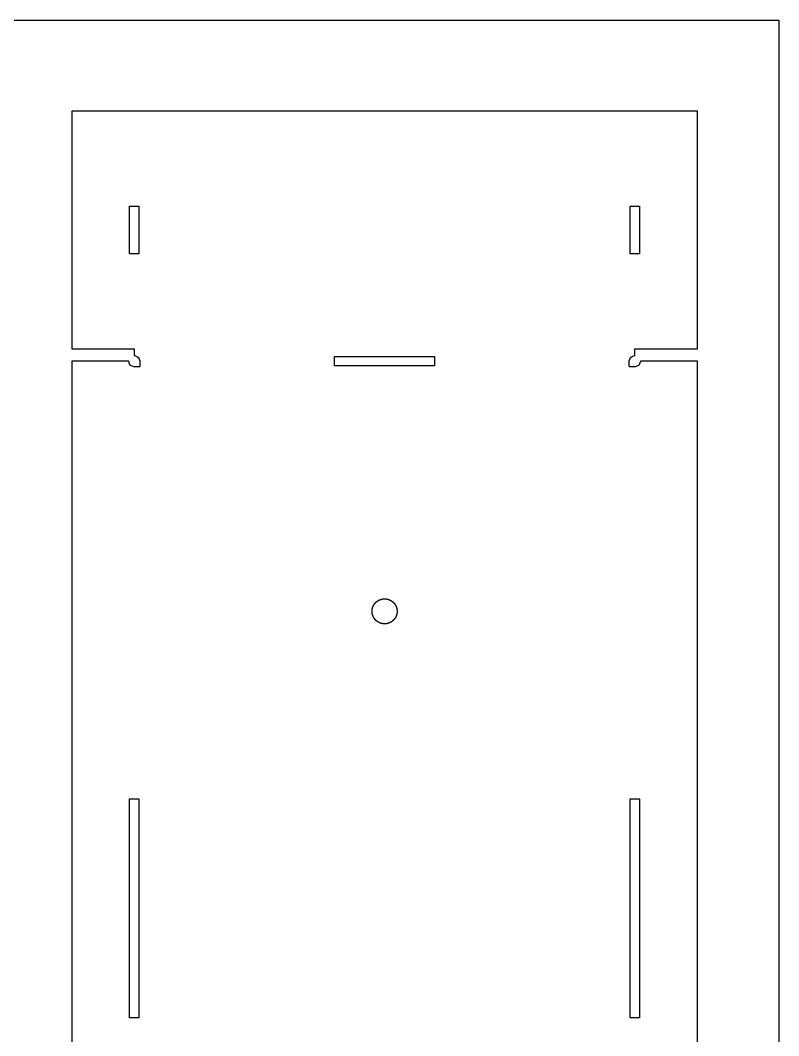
# Model space of a CAD drawing. Header units: metres. Extents: x -73 to 372, y -34 to 331.
# Drawn here: x 217.6 to 371.5, y 124.7 to 331 of the extents above; entities that cross this region are included whole.
import ezdxf

# ---------------------------------------------------------------- set-up
doc = ezdxf.new("R2010")
doc.units = ezdxf.units.M

msp = doc.modelspace()

# ---------------------------------------------------------------- linework, layer by layer
for points in [[(371.51, -33.64), (-73.11, -33.64), (-73.11, 330.98), (371.51, 330.98), (371.51, -33.64)], [(355.02, 39.48), (355.02, 261.71), (355.02, 261.71), (355.02, 261.72), (355.02, 261.72), (355.01, 261.72), (343.47, 261.72), (343.46, 261.64), (343.27, 261.2), (343.18, 260.97), (343.14, 260.91), (343.07, 260.86), (342.4, 260.58), (342.32, 260.57), (342.32, 260.57), (342.32, 260.57), (341.37, 260.57), (341.37, 260.57), (341.29, 260.58), (341.23, 260.63), (341.18, 260.69), (341.17, 260.77), (341.17, 260.77), (341.17, 261.72), (341.17, 261.72), (341.17, 261.72), (341.18, 261.8), (341.46, 262.47), (341.51, 262.54), (341.57, 262.58), (341.8, 262.67), (342.25, 262.86), (342.32, 262.87), (342.32, 264.25), (342.32, 264.25), (342.33, 264.26), (342.33, 264.26), (342.33, 264.26), (355.01, 264.26), (355.02, 264.26), (355.02, 264.26), (355.02, 264.27), (355.02, 264.27), (355.02, 312.51), (355.02, 312.51), (355.02, 312.52), (355.02, 312.52), (355.01, 312.52), (342.32, 312.52), (342.3, 312.52), (341.39, 312.52), (240.72, 312.52), (240.7, 312.52), (239.79, 312.52), (228.03, 312.52), (228.03, 312.52), (228.03, 312.52), (228.02, 312.51), (228.02, 312.51), (228.02, 264.27), (228.02, 264.27), (228.03, 264.26), (228.03, 264.26), (228.03, 264.26)], [(240.74, 283.56), (240.7, 283.56), (239.79, 283.56), (239.78, 283.57), (239.78, 283.57), (239.77, 283.58), (239.77, 283.58), (239.77, 293.2), (239.77, 293.2), (239.78, 293.21), (239.78, 293.21), (239.79, 293.22), (240.7, 293.22), (240.74, 293.22), (241.65, 293.22), (241.66, 293.21), (241.67, 293.21), (241.67, 293.2), (241.67, 293.2), (241.67, 283.58), (241.67, 283.58), (241.67, 283.57), (241.66, 283.57), (241.65, 283.56), (240.74, 283.56)], [(342.34, 283.56), (342.3, 283.56), (341.39, 283.56), (341.38, 283.57), (341.38, 283.57), (341.37, 283.58), (341.37, 283.58), (341.37, 293.2), (341.37, 293.2), (341.38, 293.21), (341.38, 293.21), (341.39, 293.22), (342.3, 293.22), (342.34, 293.22), (343.25, 293.22), (343.26, 293.21), (343.27, 293.21), (343.27, 293.2), (343.27, 293.2), (343.27, 283.58), (343.27, 283.58), (343.27, 283.57), (343.26, 283.57), (343.25, 283.56), (342.34, 283.56)], [(228.03, 264.26), (239.79, 264.26), (240.7, 264.26), (240.71, 264.26), (240.72, 264.26), (240.72, 264.26), (240.72, 264.25), (240.72, 264.25), (240.72, 262.87), (240.8, 262.86), (241.24, 262.67), (241.47, 262.58), (241.54, 262.54), (241.58, 262.47), (241.86, 261.8), (241.87, 261.72), (241.87, 261.72), (241.87, 261.72), (241.87, 260.77), (241.87, 260.77), (241.86, 260.69), (241.82, 260.63), (241.75, 260.58), (241.67, 260.57), (240.72, 260.57), (240.65, 260.58), (239.97, 260.86), (239.91, 260.91), (239.86, 260.97), (239.77, 261.2), (239.58, 261.64), (239.57, 261.72), (228.03, 261.72), (228.03, 261.72), (228.03, 261.72), (228.02, 261.71), (228.02, 261.71), (228.02, 39.48)], [(301.68, 261.74), (301.68, 261.7), (301.68, 260.79), (301.68, 260.78), (301.68, 260.77), (301.67, 260.77), (301.66, 260.77), (281.38, 260.77), (281.37, 260.77), (281.37, 260.77), (281.36, 260.78), (281.36, 260.79), (281.36, 261.7), (281.36, 261.74), (281.36, 262.65), (281.36, 262.66), (281.37, 262.67), (281.37, 262.67), (281.38, 262.67), (301.66, 262.67), (301.67, 262.67), (301.68, 262.67), (301.68, 262.66), (301.68, 262.65), (301.68, 261.74)], [(291.52, 213.46), (291.53, 213.46), (291.54, 213.46), (291.54, 213.46), (291.56, 213.46), (291.56, 213.46), (291.57, 213.46), (291.57, 213.46), (291.59, 213.46), (291.59, 213.46), (291.6, 213.46), (291.6, 213.46), (291.62, 213.46), (291.62, 213.46), (291.63, 213.46), (291.63, 213.46), (291.64, 213.46), (291.64, 213.46), (291.66, 213.46), (291.66, 213.46), (291.67, 213.46), (291.67, 213.46), (291.69, 213.45), (291.69, 213.45), (291.7, 213.45), (291.7, 213.45), (291.72, 213.45), (291.72, 213.45), (291.73, 213.45), (291.73, 213.45), (291.74, 213.45), (291.74, 213.45), (291.76, 213.45), (291.76, 213.45), (291.77, 213.45), (291.77, 213.45), (291.79, 213.45), (291.79, 213.45), (291.8, 213.44), (291.8, 213.44), (291.81, 213.44), (291.81, 213.44), (291.83, 213.44), (291.83, 213.44), (291.84, 213.44), (291.84, 213.44), (291.86, 213.44), (291.86, 213.44), (291.87, 213.44), (291.87, 213.44), (291.89, 213.43), (291.89, 213.43), (291.9, 213.43), (291.9, 213.43), (291.91, 213.43), (291.91, 213.43), (291.93, 213.43), (291.93, 213.43), (291.94, 213.43), (291.94, 213.43), (291.96, 213.42), (291.96, 213.42), (291.97, 213.42), (291.97, 213.42), (291.98, 213.42), (291.98, 213.42), (292, 213.42), (292, 213.42), (292.01, 213.41), (292.01, 213.41), (292.03, 213.41), (292.03, 213.41), (292.04, 213.41), (292.04, 213.41), (292.05, 213.4), (292.05, 213.4), (292.07, 213.4), (292.07, 213.4), (292.08, 213.4), (292.08, 213.4), (292.1, 213.39), (292.1, 213.39), (292.11, 213.39), (292.11, 213.39), (292.12, 213.39), (292.12, 213.39), (292.14, 213.38), (292.14, 213.38), (292.15, 213.38), (292.15, 213.38), (292.16, 213.38), (292.16, 213.38), (292.18, 213.37), (292.18, 213.37), (292.19, 213.37), (292.19, 213.37), (292.21, 213.37), (292.21, 213.37), (292.22, 213.36), (292.22, 213.36), (292.23, 213.36), (292.23, 213.36), (292.25, 213.35), (292.25, 213.35), (292.26, 213.35), (292.26, 213.35), (292.27, 213.35), (292.27, 213.35), (292.29, 213.34), (292.29, 213.34), (292.3, 213.34), (292.3, 213.34), (292.32, 213.33), (292.32, 213.33), (292.33, 213.33), (292.33, 213.33), (292.34, 213.32), (292.34, 213.32), (292.36, 213.32), (292.36, 213.32), (292.37, 213.31), (292.37, 213.31), (292.38, 213.31), (292.38, 213.31), (292.4, 213.31), (292.4, 213.31), (292.41, 213.3), (292.41, 213.3), (292.42, 213.3), (292.42, 213.3), (292.44, 213.29), (292.44, 213.29), (292.45, 213.29), (292.45, 213.29), (292.46, 213.28), (292.46, 213.28), (292.48, 213.27), (292.48, 213.27), (292.49, 213.27), (292.49, 213.27), (292.5, 213.26), (292.5, 213.26), (292.52, 213.26), (292.52, 213.26), (292.53, 213.25), (292.53, 213.25), (292.54, 213.25), (292.54, 213.25), (292.55, 213.24), (292.55, 213.24), (292.57, 213.24), (292.57, 213.24), (292.58, 213.23), (292.58, 213.23), (292.59, 213.22), (292.59, 213.22), (292.61, 213.22), (292.61, 213.22), (292.62, 213.21), (292.62, 213.21), (292.63, 213.2), (292.63, 213.2), (292.64, 213.2), (292.64, 213.2), (292.66, 213.19), (292.66, 213.19), (292.67, 213.19), (292.67, 213.19), (292.68, 213.18), (292.68, 213.18), (292.7, 213.17), (292.7, 213.17), (292.71, 213.17), (292.71, 213.17), (292.72, 213.16), (292.72, 213.16), (292.73, 213.15), (292.73, 213.15), (292.75, 213.15), (292.75, 213.15), (292.76, 213.14), (292.76, 213.14), (292.77, 213.13), (292.77, 213.13), (292.78, 213.13), (292.78, 213.13), (292.8, 213.12), (292.8, 213.12), (292.81, 213.11), (292.81, 213.11), (292.82, 213.1), (292.82, 213.1), (292.83, 213.1), (292.83, 213.1), (292.84, 213.09), (292.84, 213.09), (292.86, 213.08), (292.86, 213.08), (292.87, 213.07), (292.87, 213.07), (292.88, 213.07), (292.88, 213.07), (292.89, 213.06), (292.89, 213.06), (292.9, 213.05), (292.9, 213.05), (292.92, 213.04), (292.92, 213.04), (292.93, 213.04), (292.93, 213.04), (292.94, 213.03), (292.94, 213.03), (292.95, 213.02), (292.95, 213.02), (292.96, 213.01), (292.96, 213.01), (292.98, 213), (292.98, 213), (292.99, 212.99), (292.99, 212.99), (293, 212.99), (293, 212.99), (293.01, 212.98), (293.01, 212.98), (293.02, 212.97), (293.02, 212.97), (293.03, 212.96), (293.03, 212.96), (293.05, 212.95), (293.05, 212.95), (293.06, 212.94), (293.06, 212.94), (293.07, 212.94), (293.07, 212.94), (293.08, 212.93), (293.08, 212.93), (293.09, 212.92), (293.09, 212.92), (293.1, 212.91), (293.1, 212.91), (293.11, 212.9), (293.11, 212.9), (293.12, 212.89), (293.12, 212.89), (293.13, 212.88), (293.13, 212.88), (293.15, 212.87), (293.15, 212.87), (293.16, 212.86), (293.16, 212.86), (293.17, 212.86), (293.17, 212.86), (293.18, 212.85), (293.18, 212.85), (293.19, 212.84), (293.19, 212.84), (293.2, 212.83), (293.2, 212.83), (293.21, 212.82), (293.21, 212.82), (293.22, 212.81), (293.22, 212.81), (293.23, 212.8), (293.23, 212.8), (293.24, 212.79), (293.24, 212.79), (293.25, 212.78), (293.25, 212.78), (293.26, 212.77), (293.26, 212.77), (293.27, 212.76), (293.27, 212.76), (293.28, 212.75), (293.28, 212.75), (293.29, 212.74), (293.29, 212.74), (293.3, 212.73), (293.3, 212.73), (293.31, 212.72), (293.31, 212.72), (293.32, 212.71), (293.32, 212.71), (293.33, 212.7), (293.33, 212.7), (293.34, 212.69), (293.34, 212.69), (293.35, 212.68), (293.35, 212.68), (293.36, 212.67), (293.36, 212.67), (293.37, 212.66), (293.37, 212.66), (293.38, 212.65), (293.38, 212.65), (293.39, 212.64), (293.39, 212.64), (293.4, 212.63), (293.4, 212.63), (293.41, 212.62), (293.41, 212.62), (293.42, 212.61), (293.42, 212.61), (293.43, 212.6), (293.43, 212.6), (293.44, 212.58), (293.44, 212.58), (293.45, 212.57), (293.45, 212.57), (293.46, 212.56), (293.46, 212.56), (293.47, 212.55), (293.47, 212.55), (293.48, 212.54), (293.48, 212.54), (293.49, 212.53), (293.49, 212.53), (293.5, 212.52), (293.5, 212.52), (293.5, 212.51), (293.5, 212.51), (293.51, 212.5), (293.51, 212.5), (293.52, 212.49), (293.52, 212.49), (293.53, 212.47), (293.53, 212.47), (293.54, 212.46), (293.54, 212.46), (293.55, 212.45), (293.55, 212.45), (293.56, 212.44), (293.56, 212.44), (293.57, 212.43), (293.57, 212.43), (293.57, 212.42), (293.57, 212.42), (293.58, 212.41), (293.58, 212.41), (293.59, 212.39), (293.59, 212.39), (293.6, 212.38), (293.6, 212.38), (293.61, 212.37), (293.61, 212.37), (293.62, 212.36), (293.62, 212.36), (293.62, 212.35), (293.62, 212.35), (293.63, 212.34), (293.63, 212.34), (293.64, 212.32), (293.64, 212.32), (293.65, 212.31), (293.65, 212.31), (293.65, 212.3), (293.65, 212.3), (293.66, 212.29), (293.66, 212.29), (293.67, 212.28), (293.67, 212.28), (293.68, 212.26), (293.68, 212.26), (293.69, 212.25), (293.69, 212.25), (293.69, 212.24), (293.69, 212.24), (293.7, 212.23), (293.7, 212.23), (293.71, 212.22), (293.71, 212.22), (293.71, 212.2), (293.71, 212.2), (293.72, 212.19), (293.72, 212.19), (293.73, 212.18), (293.73, 212.18), (293.74, 212.17), (293.74, 212.17), (293.74, 212.15), (293.74, 212.15), (293.75, 212.14), (293.75, 212.14), (293.76, 212.13), (293.76, 212.13), (293.76, 212.12), (293.76, 212.12), (293.77, 212.1), (293.77, 212.1), (293.78, 212.09), (293.78, 212.09), (293.78, 212.08), (293.78, 212.08), (293.79, 212.07), (293.79, 212.07), (293.8, 212.05), (293.8, 212.05), (293.8, 212.04), (293.8, 212.04), (293.81, 212.03), (293.81, 212.03), (293.81, 212.01), (293.81, 212.01), (293.82, 212), (293.82, 212), (293.83, 211.99), (293.83, 211.99), (293.83, 211.98), (293.83, 211.98), (293.84, 211.96), (293.84, 211.96), (293.84, 211.95), (293.84, 211.95), (293.85, 211.94), (293.85, 211.94), (293.86, 211.92), (293.86, 211.92), (293.86, 211.91), (293.86, 211.91), (293.87, 211.9), (293.87, 211.9), (293.87, 211.88), (293.87, 211.88), (293.88, 211.87), (293.88, 211.87), (293.88, 211.86), (293.88, 211.86), (293.89, 211.84), (293.89, 211.84), (293.89, 211.83), (293.89, 211.83), (293.9, 211.82), (293.9, 211.82), (293.9, 211.8), (293.9, 211.8), (293.91, 211.79), (293.91, 211.79), (293.91, 211.78), (293.91, 211.78), (293.92, 211.76), (293.92, 211.76), (293.92, 211.75), (293.92, 211.75), (293.93, 211.74), (293.93, 211.74), (293.93, 211.72), (293.93, 211.72), (293.94, 211.71), (293.94, 211.71), (293.94, 211.7), (293.94, 211.7), (293.95, 211.68), (293.95, 211.68), (293.95, 211.67), (293.95, 211.67), (293.95, 211.66), (293.95, 211.66), (293.96, 211.64), (293.96, 211.64), (293.96, 211.63), (293.96, 211.63), (293.97, 211.61), (293.97, 211.61), (293.97, 211.6), (293.97, 211.6), (293.97, 211.59), (293.97, 211.59), (293.98, 211.57), (293.98, 211.57), (293.98, 211.56), (293.98, 211.56), (293.98, 211.55), (293.98, 211.55), (293.99, 211.53), (293.99, 211.53), (293.99, 211.52), (293.99, 211.52), (293.99, 211.5), (293.99, 211.5), (294, 211.49), (294, 211.49), (294, 211.48), (294, 211.48), (294, 211.46), (294, 211.46), (294.01, 211.45), (294.01, 211.45), (294.01, 211.43), (294.01, 211.43), (294.01, 211.42), (294.01, 211.42), (294.02, 211.41), (294.02, 211.41), (294.02, 211.39), (294.02, 211.39), (294.02, 211.38), (294.02, 211.38), (294.02, 211.36), (294.02, 211.36), (294.03, 211.35), (294.03, 211.35), (294.03, 211.34), (294.03, 211.34), (294.03, 211.32), (294.03, 211.32), (294.03, 211.31), (294.03, 211.31), (294.03, 211.29), (294.03, 211.29), (294.04, 211.28), (294.04, 211.28), (294.04, 211.27), (294.04, 211.27), (294.04, 211.25), (294.04, 211.25), (294.04, 211.24), (294.04, 211.24), (294.04, 211.22), (294.04, 211.22), (294.05, 211.21), (294.05, 211.21), (294.05, 211.2), (294.05, 211.2), (294.05, 211.18), (294.05, 211.18), (294.05, 211.17), (294.05, 211.17), (294.05, 211.15), (294.05, 211.15), (294.05, 211.14), (294.05, 211.14), (294.05, 211.12), (294.05, 211.12), (294.06, 211.11), (294.06, 211.11), (294.06, 211.1), (294.06, 211.1), (294.06, 211.08), (294.06, 211.08), (294.06, 211.07), (294.06, 211.07), (294.06, 211.05), (294.06, 211.05), (294.06, 211.04), (294.06, 211.04), (294.06, 211.02), (294.06, 211.02), (294.06, 211.01), (294.06, 211.01), (294.06, 211), (294.06, 211), (294.06, 210.98), (294.06, 210.98), (294.06, 210.97), (294.06, 210.97), (294.06, 210.95), (294.06, 210.95), (294.06, 210.94), (294.06, 210.94), (294.06, 210.92), (294.06, 210.92), (294.06, 210.91), (294.06, 210.91), (294.06, 210.9), (294.06, 210.9), (294.06, 210.88), (294.06, 210.88), (294.06, 210.87), (294.06, 210.87), (294.06, 210.85), (294.06, 210.85), (294.06, 210.84), (294.06, 210.84), (294.06, 210.83), (294.06, 210.83), (294.06, 210.81), (294.06, 210.81), (294.06, 210.8), (294.06, 210.8), (294.06, 210.78), (294.06, 210.78), (294.06, 210.77), (294.06, 210.77), (294.06, 210.75), (294.06, 210.75), (294.06, 210.74), (294.06, 210.74), (294.05, 210.73), (294.05, 210.73), (294.05, 210.71), (294.05, 210.71), (294.05, 210.7), (294.05, 210.7), (294.05, 210.68), (294.05, 210.68), (294.05, 210.67), (294.05, 210.67), (294.05, 210.65), (294.05, 210.65), (294.05, 210.64), (294.05, 210.64), (294.05, 210.63), (294.05, 210.63), (294.04, 210.61), (294.04, 210.61), (294.04, 210.6), (294.04, 210.6), (294.04, 210.58), (294.04, 210.58), (294.04, 210.57), (294.04, 210.57), (294.04, 210.56), (294.04, 210.56), (294.03, 210.54), (294.03, 210.54), (294.03, 210.53), (294.03, 210.53), (294.03, 210.51), (294.03, 210.51), (294.03, 210.5), (294.03, 210.5), (294.02, 210.49), (294.02, 210.49), (294.02, 210.47), (294.02, 210.47), (294.02, 210.46), (294.02, 210.46), (294.02, 210.44), (294.02, 210.44), (294.01, 210.43), (294.01, 210.43), (294.01, 210.42), (294.01, 210.42), (294.01, 210.4), (294.01, 210.4), (294.01, 210.39), (294.01, 210.39), (294, 210.37), (294, 210.37), (294, 210.36), (294, 210.36), (294, 210.35), (294, 210.35), (293.99, 210.33), (293.99, 210.33), (293.99, 210.32), (293.99, 210.32), (293.99, 210.3), (293.99, 210.3), (293.98, 210.29), (293.98, 210.29), (293.98, 210.28), (293.98, 210.28), (293.98, 210.26), (293.98, 210.26), (293.97, 210.25), (293.97, 210.25), (293.97, 210.23), (293.97, 210.23), (293.96, 210.22), (293.96, 210.22), (293.96, 210.21), (293.96, 210.21), (293.96, 210.19), (293.96, 210.19), (293.95, 210.18), (293.95, 210.18), (293.95, 210.17), (293.95, 210.17), (293.94, 210.15), (293.94, 210.15), (293.94, 210.14), (293.94, 210.14), (293.93, 210.13), (293.93, 210.13), (293.93, 210.11), (293.93, 210.11), (293.93, 210.1), (293.93, 210.1), (293.92, 210.09), (293.92, 210.09), (293.92, 210.07), (293.92, 210.07), (293.91, 210.06), (293.91, 210.06), (293.91, 210.05), (293.91, 210.05), (293.9, 210.03), (293.9, 210.03), (293.9, 210.02), (293.9, 210.02), (293.89, 210.01), (293.89, 210.01), (293.89, 209.99), (293.89, 209.99), (293.88, 209.98), (293.88, 209.98), (293.88, 209.97), (293.88, 209.97), (293.87, 209.95), (293.87, 209.95), (293.87, 209.94), (293.87, 209.94), (293.86, 209.93), (293.86, 209.93), (293.85, 209.91), (293.85, 209.91), (293.85, 209.9), (293.85, 209.9), (293.84, 209.89), (293.84, 209.89), (293.84, 209.87), (293.84, 209.87), (293.83, 209.86), (293.83, 209.86), (293.82, 209.85), (293.82, 209.85), (293.82, 209.83), (293.82, 209.83), (293.81, 209.82), (293.81, 209.82), (293.81, 209.81), (293.81, 209.81), (293.8, 209.8), (293.8, 209.8), (293.79, 209.78), (293.79, 209.78), (293.79, 209.77), (293.79, 209.77), (293.78, 209.76), (293.78, 209.76), (293.77, 209.75), (293.77, 209.75), (293.77, 209.73), (293.77, 209.73), (293.76, 209.72), (293.76, 209.72), (293.75, 209.71), (293.75, 209.71), (293.75, 209.7), (293.75, 209.7), (293.74, 209.68), (293.74, 209.68), (293.73, 209.67), (293.73, 209.67), (293.73, 209.66), (293.73, 209.66), (293.72, 209.65), (293.72, 209.65), (293.71, 209.63), (293.71, 209.63), (293.7, 209.62), (293.7, 209.62), (293.7, 209.61), (293.7, 209.61), (293.69, 209.6), (293.69, 209.6), (293.68, 209.58), (293.68, 209.58), (293.68, 209.57), (293.68, 209.57), (293.67, 209.56), (293.67, 209.56), (293.66, 209.55), (293.66, 209.55), (293.65, 209.54), (293.65, 209.54), (293.64, 209.52), (293.64, 209.52), (293.64, 209.51), (293.64, 209.51), (293.63, 209.5), (293.63, 209.5), (293.62, 209.49), (293.62, 209.49), (293.61, 209.48), (293.61, 209.48), (293.6, 209.47), (293.6, 209.47), (293.6, 209.45), (293.6, 209.45), (293.59, 209.44), (293.59, 209.44), (293.58, 209.43), (293.58, 209.43), (293.57, 209.42), (293.57, 209.42), (293.56, 209.41), (293.56, 209.41), (293.55, 209.4), (293.55, 209.4), (293.55, 209.38), (293.55, 209.38), (293.54, 209.37), (293.54, 209.37), (293.53, 209.36), (293.53, 209.36), (293.52, 209.35), (293.52, 209.35), (293.51, 209.34), (293.51, 209.34), (293.5, 209.33), (293.5, 209.33), (293.49, 209.32), (293.49, 209.32), (293.48, 209.31), (293.48, 209.31), (293.47, 209.3), (293.47, 209.3), (293.47, 209.28), (293.47, 209.28), (293.46, 209.27), (293.46, 209.27), (293.45, 209.26), (293.45, 209.26), (293.44, 209.25), (293.44, 209.25), (293.43, 209.24), (293.43, 209.24), (293.42, 209.23), (293.42, 209.23), (293.41, 209.22), (293.41, 209.22), (293.4, 209.21), (293.4, 209.21), (293.39, 209.2), (293.39, 209.2), (293.38, 209.19), (293.38, 209.19), (293.37, 209.18), (293.37, 209.18), (293.36, 209.17), (293.36, 209.17), (293.35, 209.16), (293.35, 209.16), (293.34, 209.15), (293.34, 209.15), (293.33, 209.14), (293.33, 209.14), (293.32, 209.13), (293.32, 209.13), (293.31, 209.12), (293.31, 209.12), (293.3, 209.11), (293.3, 209.11), (293.29, 209.1), (293.29, 209.1), (293.28, 209.09), (293.28, 209.09), (293.27, 209.08), (293.27, 209.08), (293.26, 209.07), (293.26, 209.07), (293.25, 209.06), (293.25, 209.06), (293.24, 209.05), (293.24, 209.05), (293.23, 209.04), (293.23, 209.04), (293.22, 209.03), (293.22, 209.03), (293.21, 209.02), (293.21, 209.02), (293.2, 209.01), (293.2, 209.01), (293.19, 209), (293.19, 209), (293.17, 208.99), (293.17, 208.99), (293.16, 208.98), (293.16, 208.98), (293.15, 208.97), (293.15, 208.97), (293.14, 208.96), (293.14, 208.96), (293.13, 208.95), (293.13, 208.95), (293.12, 208.95), (293.12, 208.95), (293.11, 208.94), (293.11, 208.94), (293.1, 208.93), (293.1, 208.93), (293.09, 208.92), (293.09, 208.92), (293.08, 208.91), (293.08, 208.91), (293.06, 208.9), (293.06, 208.9), (293.05, 208.89), (293.05, 208.89), (293.04, 208.88), (293.04, 208.88), (293.03, 208.88), (293.03, 208.88), (293.02, 208.87), (293.02, 208.87), (293.01, 208.86), (293.01, 208.86), (293, 208.85), (293, 208.85), (292.98, 208.84), (292.98, 208.84), (292.97, 208.83), (292.97, 208.83), (292.96, 208.83), (292.96, 208.83), (292.95, 208.82), (292.95, 208.82), (292.94, 208.81), (292.94, 208.81), (292.92, 208.8), (292.92, 208.8), (292.91, 208.79), (292.91, 208.79), (292.9, 208.79), (292.9, 208.79), (292.89, 208.78), (292.89, 208.78), (292.88, 208.77), (292.88, 208.77), (292.86, 208.76), (292.86, 208.76), (292.85, 208.76), (292.85, 208.76), (292.84, 208.75), (292.84, 208.75), (292.83, 208.74), (292.83, 208.74), (292.82, 208.73), (292.82, 208.73), (292.8, 208.73), (292.8, 208.73), (292.79, 208.72), (292.79, 208.72), (292.78, 208.71), (292.78, 208.71), (292.77, 208.71), (292.77, 208.71), (292.75, 208.7), (292.75, 208.7), (292.74, 208.69), (292.74, 208.69), (292.73, 208.69), (292.73, 208.69), (292.72, 208.68), (292.72, 208.68), (292.7, 208.67), (292.7, 208.67), (292.69, 208.67), (292.69, 208.67), (292.68, 208.66), (292.68, 208.66), (292.67, 208.65), (292.67, 208.65), (292.65, 208.65), (292.65, 208.65), (292.64, 208.64), (292.64, 208.64), (292.63, 208.63), (292.63, 208.63), (292.61, 208.63), (292.61, 208.63), (292.6, 208.62), (292.6, 208.62), (292.59, 208.62), (292.59, 208.62), (292.58, 208.61), (292.58, 208.61), (292.56, 208.6), (292.56, 208.6), (292.55, 208.6), (292.55, 208.6), (292.54, 208.59), (292.54, 208.59), (292.52, 208.59), (292.52, 208.59), (292.51, 208.58), (292.51, 208.58), (292.5, 208.57), (292.5, 208.57), (292.48, 208.57), (292.48, 208.57), (292.47, 208.56), (292.47, 208.56), (292.46, 208.56), (292.46, 208.56), (292.44, 208.55), (292.44, 208.55), (292.43, 208.55), (292.43, 208.55), (292.42, 208.54), (292.42, 208.54), (292.4, 208.54), (292.4, 208.54), (292.39, 208.53), (292.39, 208.53), (292.38, 208.53), (292.38, 208.53), (292.36, 208.52), (292.36, 208.52), (292.35, 208.52), (292.35, 208.52), (292.34, 208.51), (292.34, 208.51), (292.32, 208.51), (292.32, 208.51), (292.31, 208.51), (292.31, 208.51), (292.3, 208.5), (292.3, 208.5), (292.28, 208.5), (292.28, 208.5), (292.27, 208.49), (292.27, 208.49), (292.26, 208.49), (292.26, 208.49), (292.24, 208.48), (292.24, 208.48), (292.23, 208.48), (292.23, 208.48), (292.21, 208.48), (292.21, 208.48), (292.2, 208.47), (292.2, 208.47), (292.19, 208.47), (292.19, 208.47), (292.17, 208.47), (292.17, 208.47), (292.16, 208.46), (292.16, 208.46), (292.15, 208.46), (292.15, 208.46), (292.13, 208.45), (292.13, 208.45), (292.12, 208.45), (292.12, 208.45), (292.1, 208.45), (292.1, 208.45), (292.09, 208.44), (292.09, 208.44), (292.08, 208.44), (292.08, 208.44), (292.06, 208.44), (292.06, 208.44), (292.05, 208.44), (292.05, 208.44), (292.03, 208.43), (292.03, 208.43), (292.02, 208.43), (292.02, 208.43), (292.01, 208.43), (292.01, 208.43), (291.99, 208.42), (291.99, 208.42), (291.98, 208.42), (291.98, 208.42), (291.96, 208.42), (291.96, 208.42), (291.95, 208.42), (291.95, 208.42), (291.94, 208.41), (291.94, 208.41), (291.92, 208.41), (291.92, 208.41), (291.91, 208.41), (291.91, 208.41), (291.89, 208.41), (291.89, 208.41), (291.88, 208.41), (291.88, 208.41), (291.87, 208.4), (291.87, 208.4), (291.85, 208.4), (291.85, 208.4), (291.84, 208.4), (291.84, 208.4), (291.82, 208.4), (291.82, 208.4), (291.81, 208.4), (291.81, 208.4), (291.8, 208.4), (291.8, 208.4), (291.78, 208.39), (291.78, 208.39), (291.77, 208.39), (291.77, 208.39), (291.75, 208.39), (291.75, 208.39), (291.74, 208.39), (291.74, 208.39), (291.72, 208.39), (291.72, 208.39), (291.71, 208.39), (291.71, 208.39), (291.7, 208.39), (291.7, 208.39), (291.68, 208.39), (291.68, 208.39), (291.67, 208.38), (291.67, 208.38), (291.65, 208.38), (291.65, 208.38), (291.64, 208.38), (291.64, 208.38), (291.63, 208.38), (291.63, 208.38), (291.61, 208.38), (291.61, 208.38), (291.6, 208.38), (291.6, 208.38), (291.58, 208.38), (291.58, 208.38), (291.57, 208.38), (291.57, 208.38), (291.55, 208.38), (291.55, 208.38), (291.54, 208.38), (291.54, 208.38), (291.53, 208.38), (291.53, 208.38), (291.51, 208.38), (291.51, 208.38), (291.5, 208.38), (291.5, 208.38), (291.48, 208.38), (291.48, 208.38), (291.47, 208.38), (291.47, 208.38), (291.45, 208.38), (291.45, 208.38), (291.44, 208.38), (291.44, 208.38), (291.43, 208.38), (291.43, 208.38), (291.41, 208.38), (291.41, 208.38), (291.4, 208.38), (291.4, 208.38), (291.38, 208.38), (291.38, 208.38), (291.37, 208.38), (291.37, 208.38), (291.35, 208.39), (291.35, 208.39), (291.34, 208.39), (291.34, 208.39), (291.33, 208.39), (291.33, 208.39), (291.31, 208.39), (291.31, 208.39), (291.3, 208.39), (291.3, 208.39), (291.28, 208.39), (291.28, 208.39), (291.27, 208.39), (291.27, 208.39), (291.25, 208.39), (291.25, 208.39), (291.24, 208.4), (291.24, 208.4), (291.23, 208.4), (291.23, 208.4), (291.21, 208.4), (291.21, 208.4), (291.2, 208.4), (291.2, 208.4), (291.18, 208.4), (291.18, 208.4), (291.17, 208.4), (291.17, 208.4), (291.16, 208.41), (291.16, 208.41), (291.14, 208.41), (291.14, 208.41), (291.13, 208.41), (291.13, 208.41), (291.11, 208.41), (291.11, 208.41), (291.1, 208.42), (291.1, 208.42), (291.09, 208.42), (291.09, 208.42), (291.07, 208.42), (291.07, 208.42), (291.06, 208.42), (291.06, 208.42), (291.04, 208.43), (291.04, 208.43), (291.03, 208.43), (291.03, 208.43), (291.02, 208.43), (291.02, 208.43), (291, 208.43), (291, 208.43), (290.99, 208.44), (290.99, 208.44), (290.97, 208.44), (290.97, 208.44), (290.96, 208.44), (290.96, 208.44), (290.95, 208.45), (290.95, 208.45), (290.93, 208.45), (290.93, 208.45), (290.92, 208.45), (290.92, 208.45), (290.9, 208.46), (290.9, 208.46), (290.89, 208.46), (290.89, 208.46), (290.88, 208.46), (290.88, 208.46), (290.86, 208.47), (290.86, 208.47), (290.85, 208.47), (290.85, 208.47), (290.84, 208.47), (290.84, 208.47), (290.82, 208.48), (290.82, 208.48), (290.81, 208.48), (290.81, 208.48), (290.79, 208.49), (290.79, 208.49), (290.78, 208.49), (290.78, 208.49), (290.77, 208.5), (290.77, 208.5), (290.75, 208.5), (290.75, 208.5), (290.74, 208.5), (290.74, 208.5), (290.73, 208.51), (290.73, 208.51), (290.71, 208.51), (290.71, 208.51), (290.7, 208.52), (290.7, 208.52), (290.69, 208.52), (290.69, 208.52), (290.67, 208.53), (290.67, 208.53), (290.66, 208.53), (290.66, 208.53), (290.65, 208.54), (290.65, 208.54), (290.63, 208.54), (290.63, 208.54), (290.62, 208.55), (290.62, 208.55), (290.61, 208.55), (290.61, 208.55), (290.59, 208.56), (290.59, 208.56), (290.58, 208.56), (290.58, 208.56), (290.57, 208.57), (290.57, 208.57), (290.55, 208.57), (290.55, 208.57), (290.54, 208.58), (290.54, 208.58), (290.53, 208.58), (290.53, 208.58), (290.51, 208.59), (290.51, 208.59), (290.5, 208.59), (290.5, 208.59), (290.49, 208.6), (290.49, 208.6), (290.47, 208.61), (290.47, 208.61), (290.46, 208.61), (290.46, 208.61), (290.45, 208.62), (290.45, 208.62), (290.44, 208.62), (290.44, 208.62), (290.42, 208.63), (290.42, 208.63), (290.41, 208.64), (290.41, 208.64), (290.4, 208.64), (290.4, 208.64), (290.38, 208.65), (290.38, 208.65), (290.37, 208.66), (290.37, 208.66), (290.36, 208.66), (290.36, 208.66), (290.35, 208.67), (290.35, 208.67), (290.33, 208.68), (290.33, 208.68), (290.32, 208.68), (290.32, 208.68), (290.31, 208.69), (290.31, 208.69), (290.3, 208.7), (290.3, 208.7), (290.28, 208.7), (290.28, 208.7), (290.27, 208.71), (290.27, 208.71), (290.26, 208.72), (290.26, 208.72), (290.25, 208.72), (290.25, 208.72), (290.23, 208.73), (290.23, 208.73), (290.22, 208.74), (290.22, 208.74), (290.21, 208.75), (290.21, 208.75), (290.2, 208.75), (290.2, 208.75), (290.19, 208.76), (290.19, 208.76), (290.17, 208.77), (290.17, 208.77), (290.16, 208.78), (290.16, 208.78), (290.15, 208.78), (290.15, 208.78), (290.14, 208.79), (290.14, 208.79), (290.13, 208.8), (290.13, 208.8), (290.11, 208.81), (290.11, 208.81), (290.1, 208.81), (290.1, 208.81), (290.09, 208.82), (290.09, 208.82), (290.08, 208.83), (290.08, 208.83), (290.07, 208.84), (290.07, 208.84), (290.05, 208.85), (290.05, 208.85), (290.04, 208.86), (290.04, 208.86), (290.03, 208.86), (290.03, 208.86), (290.02, 208.87), (290.02, 208.87), (290.01, 208.88), (290.01, 208.88), (290, 208.89), (290, 208.89), (289.99, 208.9), (289.99, 208.9), (289.97, 208.91), (289.97, 208.91), (289.96, 208.92), (289.96, 208.92), (289.95, 208.92), (289.95, 208.92), (289.94, 208.93), (289.94, 208.93), (289.93, 208.94), (289.93, 208.94), (289.92, 208.95), (289.92, 208.95), (289.91, 208.96), (289.91, 208.96), (289.9, 208.97), (289.9, 208.97), (289.89, 208.98), (289.89, 208.98), (289.87, 208.99), (289.87, 208.99), (289.86, 209), (289.86, 209), (289.85, 209.01), (289.85, 209.01), (289.84, 209.02), (289.84, 209.02), (289.83, 209.02), (289.83, 209.02), (289.82, 209.03), (289.82, 209.03), (289.81, 209.04), (289.81, 209.04), (289.8, 209.05), (289.8, 209.05), (289.79, 209.06), (289.79, 209.06), (289.78, 209.07), (289.78, 209.07), (289.77, 209.08), (289.77, 209.08), (289.76, 209.09), (289.76, 209.09), (289.75, 209.1), (289.75, 209.1), (289.74, 209.11), (289.74, 209.11), (289.73, 209.12), (289.73, 209.12), (289.72, 209.13), (289.72, 209.13), (289.71, 209.14), (289.71, 209.14), (289.7, 209.15), (289.7, 209.15), (289.69, 209.16), (289.69, 209.16), (289.68, 209.17), (289.68, 209.17), (289.67, 209.18), (289.67, 209.18), (289.66, 209.19), (289.66, 209.19), (289.65, 209.2), (289.65, 209.2), (289.64, 209.22), (289.64, 209.22), (289.63, 209.23), (289.63, 209.23), (289.62, 209.24), (289.62, 209.24), (289.61, 209.25), (289.61, 209.25), (289.6, 209.26), (289.6, 209.26), (289.59, 209.27), (289.59, 209.27), (289.58, 209.28), (289.58, 209.28), (289.57, 209.29), (289.57, 209.29), (289.56, 209.3), (289.56, 209.3), (289.56, 209.31), (289.56, 209.31), (289.55, 209.32), (289.55, 209.32), (289.54, 209.33), (289.54, 209.33), (289.53, 209.35), (289.53, 209.35), (289.52, 209.36), (289.52, 209.36), (289.51, 209.37), (289.51, 209.37), (289.5, 209.38), (289.5, 209.38), (289.49, 209.39), (289.49, 209.39), (289.49, 209.4), (289.49, 209.4), (289.48, 209.41), (289.48, 209.41), (289.47, 209.43), (289.47, 209.43), (289.46, 209.44), (289.46, 209.44), (289.45, 209.45), (289.45, 209.45), (289.44, 209.46), (289.44, 209.46), (289.44, 209.47), (289.44, 209.47), (289.43, 209.48), (289.43, 209.48), (289.42, 209.5), (289.42, 209.5), (289.41, 209.51), (289.41, 209.51), (289.4, 209.52), (289.4, 209.52), (289.4, 209.53), (289.4, 209.53), (289.39, 209.54), (289.39, 209.54), (289.38, 209.56), (289.38, 209.56), (289.37, 209.57), (289.37, 209.57), (289.37, 209.58), (289.37, 209.58), (289.36, 209.59), (289.36, 209.59), (289.35, 209.6), (289.35, 209.6), (289.34, 209.62), (289.34, 209.62), (289.34, 209.63), (289.34, 209.63), (289.33, 209.64), (289.33, 209.64), (289.32, 209.65), (289.32, 209.65), (289.31, 209.66), (289.31, 209.66), (289.31, 209.68), (289.31, 209.68), (289.3, 209.69), (289.3, 209.69), (289.29, 209.7), (289.29, 209.7), (289.29, 209.71), (289.29, 209.71), (289.28, 209.73), (289.28, 209.73), (289.27, 209.74), (289.27, 209.74), (289.27, 209.75), (289.27, 209.75), (289.26, 209.77), (289.26, 209.77), (289.25, 209.78), (289.25, 209.78), (289.25, 209.79), (289.25, 209.79), (289.24, 209.8), (289.24, 209.8), (289.23, 209.82), (289.23, 209.82), (289.23, 209.83), (289.23, 209.83), (289.22, 209.84), (289.22, 209.84), (289.22, 209.86), (289.22, 209.86), (289.21, 209.87), (289.21, 209.87), (289.2, 209.88), (289.2, 209.88), (289.2, 209.89), (289.2, 209.89), (289.19, 209.91), (289.19, 209.91), (289.19, 209.92), (289.19, 209.92), (289.18, 209.93), (289.18, 209.93), (289.18, 209.95), (289.18, 209.95), (289.17, 209.96), (289.17, 209.96), (289.17, 209.97), (289.17, 209.97), (289.16, 209.99), (289.16, 209.99), (289.16, 210), (289.16, 210), (289.15, 210.01), (289.15, 210.01), (289.14, 210.03), (289.14, 210.03), (289.14, 210.04), (289.14, 210.04), (289.13, 210.05), (289.13, 210.05), (289.13, 210.07), (289.13, 210.07), (289.13, 210.08), (289.13, 210.08), (289.12, 210.09), (289.12, 210.09), (289.12, 210.11), (289.12, 210.11), (289.11, 210.12), (289.11, 210.12), (289.11, 210.13), (289.11, 210.13), (289.1, 210.15), (289.1, 210.15), (289.1, 210.16), (289.1, 210.16), (289.09, 210.17), (289.09, 210.17), (289.09, 210.19), (289.09, 210.19), (289.09, 210.2), (289.09, 210.2), (289.08, 210.22), (289.08, 210.22), (289.08, 210.23), (289.08, 210.23), (289.07, 210.24), (289.07, 210.24), (289.07, 210.26), (289.07, 210.26), (289.07, 210.27), (289.07, 210.27), (289.06, 210.28), (289.06, 210.28), (289.06, 210.3), (289.06, 210.3), (289.06, 210.31), (289.06, 210.31), (289.05, 210.33), (289.05, 210.33), (289.05, 210.34), (289.05, 210.34), (289.05, 210.35), (289.05, 210.35), (289.04, 210.37), (289.04, 210.37), (289.04, 210.38), (289.04, 210.38), (289.04, 210.4), (289.04, 210.4), (289.03, 210.41), (289.03, 210.41), (289.03, 210.42), (289.03, 210.42), (289.03, 210.44), (289.03, 210.44), (289.03, 210.45), (289.03, 210.45), (289.02, 210.47), (289.02, 210.47), (289.02, 210.48), (289.02, 210.48), (289.02, 210.49), (289.02, 210.49), (289.02, 210.51), (289.02, 210.51), (289.01, 210.52), (289.01, 210.52), (289.01, 210.54), (289.01, 210.54), (289.01, 210.55), (289.01, 210.55), (289.01, 210.56), (289.01, 210.56), (289.01, 210.58), (289.01, 210.58), (289, 210.59), (289, 210.59), (289, 210.61), (289, 210.61), (289, 210.62), (289, 210.62), (289, 210.63), (289, 210.63), (289, 210.65), (289, 210.65), (289, 210.66), (289, 210.66), (288.99, 210.68), (288.99, 210.68), (288.99, 210.69), (288.99, 210.69), (288.99, 210.71), (288.99, 210.71), (288.99, 210.72), (288.99, 210.72), (288.99, 210.73), (288.99, 210.73), (288.99, 210.75), (288.99, 210.75), (288.99, 210.76), (288.99, 210.76), (288.99, 210.78), (288.99, 210.78), (288.99, 210.79), (288.99, 210.79), (288.98, 210.8), (288.98, 210.8), (288.98, 210.82), (288.98, 210.82), (288.98, 210.83), (288.98, 210.83), (288.98, 210.85), (288.98, 210.85), (288.98, 210.86), (288.98, 210.86), (288.98, 210.88), (288.98, 210.88), (288.98, 210.89), (288.98, 210.89), (288.98, 210.9), (288.98, 210.9), (288.98, 210.92), (288.98, 210.92), (288.98, 210.93), (288.98, 210.93), (288.98, 210.95), (288.98, 210.95), (288.98, 210.96), (288.98, 210.96), (288.98, 210.98), (288.98, 210.98), (288.98, 210.99), (288.98, 210.99), (288.98, 211), (288.98, 211), (288.98, 211.02), (288.98, 211.02), (288.98, 211.03), (288.98, 211.03), (288.99, 211.05), (288.99, 211.05), (288.99, 211.06), (288.99, 211.06), (288.99, 211.08), (288.99, 211.08), (288.99, 211.09), (288.99, 211.09), (288.99, 211.1), (288.99, 211.1), (288.99, 211.12), (288.99, 211.12), (288.99, 211.13), (288.99, 211.13), (288.99, 211.15), (288.99, 211.15), (288.99, 211.16), (288.99, 211.16), (289, 211.17), (289, 211.17), (289, 211.19), (289, 211.19), (289, 211.2), (289, 211.2), (289, 211.22), (289, 211.22), (289, 211.23), (289, 211.23), (289, 211.25), (289, 211.25), (289.01, 211.26), (289.01, 211.26), (289.01, 211.27), (289.01, 211.27), (289.01, 211.29), (289.01, 211.29), (289.01, 211.3), (289.01, 211.3), (289.01, 211.32), (289.01, 211.32), (289.02, 211.33), (289.02, 211.33), (289.02, 211.34), (289.02, 211.34), (289.02, 211.36), (289.02, 211.36), (289.02, 211.37), (289.02, 211.37), (289.03, 211.39), (289.03, 211.39), (289.03, 211.4), (289.03, 211.4), (289.03, 211.41), (289.03, 211.41), (289.03, 211.43), (289.03, 211.43), (289.04, 211.44), (289.04, 211.44), (289.04, 211.46), (289.04, 211.46), (289.04, 211.47), (289.04, 211.47), (289.05, 211.48), (289.05, 211.48), (289.05, 211.5), (289.05, 211.5), (289.05, 211.51), (289.05, 211.51), (289.06, 211.53), (289.06, 211.53), (289.06, 211.54), (289.06, 211.54), (289.06, 211.55), (289.06, 211.55), (289.07, 211.57), (289.07, 211.57), (289.07, 211.58), (289.07, 211.58), (289.07, 211.59), (289.07, 211.59), (289.08, 211.61), (289.08, 211.61), (289.08, 211.62), (289.08, 211.62), (289.09, 211.64), (289.09, 211.64), (289.09, 211.65), (289.09, 211.65), (289.09, 211.66), (289.09, 211.66), (289.1, 211.68), (289.1, 211.68), (289.1, 211.69), (289.1, 211.69), (289.11, 211.7), (289.11, 211.7), (289.11, 211.72), (289.11, 211.72), (289.12, 211.73), (289.12, 211.73), (289.12, 211.74), (289.12, 211.74), (289.12, 211.76), (289.12, 211.76), (289.13, 211.77), (289.13, 211.77), (289.13, 211.78), (289.13, 211.78), (289.14, 211.8), (289.14, 211.8), (289.14, 211.81), (289.14, 211.81), (289.15, 211.82), (289.15, 211.82), (289.15, 211.84), (289.15, 211.84), (289.16, 211.85), (289.16, 211.85), (289.16, 211.86), (289.16, 211.86), (289.17, 211.88), (289.17, 211.88), (289.18, 211.89), (289.18, 211.89), (289.18, 211.9), (289.18, 211.9), (289.19, 211.92), (289.19, 211.92), (289.19, 211.93), (289.19, 211.93), (289.2, 211.94), (289.2, 211.94), (289.2, 211.96), (289.2, 211.96), (289.21, 211.97), (289.21, 211.97), (289.22, 211.98), (289.22, 211.98), (289.22, 212), (289.22, 212), (289.23, 212.01), (289.23, 212.01), (289.23, 212.02), (289.23, 212.02), (289.24, 212.03), (289.24, 212.03), (289.25, 212.05), (289.25, 212.05), (289.25, 212.06), (289.25, 212.06), (289.26, 212.07), (289.26, 212.07), (289.27, 212.09), (289.27, 212.09), (289.27, 212.1), (289.27, 212.1), (289.28, 212.11), (289.28, 212.11), (289.29, 212.12), (289.29, 212.12), (289.29, 212.14), (289.29, 212.14), (289.3, 212.15), (289.3, 212.15), (289.31, 212.16), (289.31, 212.16), (289.31, 212.17), (289.31, 212.17), (289.32, 212.19), (289.32, 212.19), (289.33, 212.2), (289.33, 212.2), (289.33, 212.21), (289.33, 212.21), (289.34, 212.22), (289.34, 212.22), (289.35, 212.23), (289.35, 212.23), (289.36, 212.25), (289.36, 212.25), (289.36, 212.26), (289.36, 212.26), (289.37, 212.27), (289.37, 212.27), (289.38, 212.28), (289.38, 212.28), (289.39, 212.29), (289.39, 212.29), (289.39, 212.31), (289.39, 212.31), (289.4, 212.32), (289.4, 212.32), (289.41, 212.33), (289.41, 212.33), (289.42, 212.34), (289.42, 212.34), (289.43, 212.35), (289.43, 212.35), (289.43, 212.37), (289.43, 212.37), (289.44, 212.38), (289.44, 212.38), (289.45, 212.39), (289.45, 212.39), (289.46, 212.4), (289.46, 212.4), (289.47, 212.41), (289.47, 212.41), (289.48, 212.42), (289.48, 212.42), (289.48, 212.44), (289.48, 212.44), (289.49, 212.45), (289.49, 212.45), (289.5, 212.46), (289.5, 212.46), (289.51, 212.47), (289.51, 212.47), (289.52, 212.48), (289.52, 212.48), (289.53, 212.49), (289.53, 212.49), (289.54, 212.5), (289.54, 212.5), (289.54, 212.51), (289.54, 212.51), (289.55, 212.53), (289.55, 212.53), (289.56, 212.54), (289.56, 212.54), (289.57, 212.55), (289.57, 212.55), (289.58, 212.56), (289.58, 212.56), (289.59, 212.57), (289.59, 212.57), (289.6, 212.58), (289.6, 212.58), (289.61, 212.59), (289.61, 212.59), (289.62, 212.6), (289.62, 212.6), (289.63, 212.61), (289.63, 212.61), (289.64, 212.62), (289.64, 212.62), (289.65, 212.63), (289.65, 212.63), (289.66, 212.64), (289.66, 212.64), (289.67, 212.65), (289.67, 212.65), (289.68, 212.66), (289.68, 212.66), (289.69, 212.67), (289.69, 212.67), (289.7, 212.69), (289.7, 212.69), (289.71, 212.7), (289.71, 212.7), (289.72, 212.71), (289.72, 212.71), (289.73, 212.72), (289.73, 212.72), (289.74, 212.73), (289.74, 212.73), (289.75, 212.74), (289.75, 212.74), (289.76, 212.75), (289.76, 212.75), (289.77, 212.76), (289.77, 212.76), (289.78, 212.77), (289.78, 212.77), (289.79, 212.78), (289.79, 212.78), (289.8, 212.78), (289.8, 212.78), (289.81, 212.79), (289.81, 212.79), (289.82, 212.8), (289.82, 212.8), (289.83, 212.81), (289.83, 212.81), (289.84, 212.82), (289.84, 212.82), (289.85, 212.83), (289.85, 212.83), (289.86, 212.84), (289.86, 212.84), (289.87, 212.85), (289.87, 212.85), (289.88, 212.86), (289.88, 212.86), (289.89, 212.87), (289.89, 212.87), (289.9, 212.88), (289.9, 212.88), (289.92, 212.89), (289.92, 212.89), (289.93, 212.9), (289.93, 212.9), (289.94, 212.91), (289.94, 212.91), (289.95, 212.91), (289.95, 212.91), (289.96, 212.92), (289.96, 212.92), (289.97, 212.93), (289.97, 212.93), (289.98, 212.94), (289.98, 212.94), (289.99, 212.95), (289.99, 212.95), (290.01, 212.96), (290.01, 212.96), (290.02, 212.97), (290.02, 212.97), (290.03, 212.97), (290.03, 212.97), (290.04, 212.98), (290.04, 212.98), (290.05, 212.99), (290.05, 212.99), (290.06, 213), (290.06, 213), (290.08, 213.01), (290.08, 213.01), (290.09, 213.02), (290.09, 213.02), (290.1, 213.02), (290.1, 213.02), (290.11, 213.03), (290.11, 213.03), (290.12, 213.04), (290.12, 213.04), (290.13, 213.05), (290.13, 213.05), (290.15, 213.06), (290.15, 213.06), (290.16, 213.06), (290.16, 213.06), (290.17, 213.07), (290.17, 213.07), (290.18, 213.08), (290.18, 213.08), (290.19, 213.09), (290.19, 213.09), (290.21, 213.09), (290.21, 213.09), (290.22, 213.1), (290.22, 213.1), (290.23, 213.11), (290.23, 213.11), (290.24, 213.11), (290.24, 213.11), (290.26, 213.12), (290.26, 213.12), (290.27, 213.13), (290.27, 213.13), (290.28, 213.14), (290.28, 213.14), (290.29, 213.14), (290.29, 213.14), (290.31, 213.15), (290.31, 213.15), (290.32, 213.16), (290.32, 213.16), (290.33, 213.16), (290.33, 213.16), (290.34, 213.17), (290.34, 213.17), (290.36, 213.18), (290.36, 213.18), (290.37, 213.18), (290.37, 213.18), (290.38, 213.19), (290.38, 213.19), (290.39, 213.2), (290.39, 213.2), (290.41, 213.2), (290.41, 213.2), (290.42, 213.21), (290.42, 213.21), (290.43, 213.21), (290.43, 213.21), (290.45, 213.22), (290.45, 213.22), (290.46, 213.23), (290.46, 213.23), (290.47, 213.23), (290.47, 213.23), (290.48, 213.24), (290.48, 213.24), (290.5, 213.24), (290.5, 213.24), (290.51, 213.25), (290.51, 213.25), (290.52, 213.26), (290.52, 213.26), (290.54, 213.26), (290.54, 213.26), (290.55, 213.27), (290.55, 213.27), (290.56, 213.27), (290.56, 213.27), (290.58, 213.28), (290.58, 213.28), (290.59, 213.28), (290.59, 213.28), (290.6, 213.29), (290.6, 213.29), (290.62, 213.29), (290.62, 213.29), (290.63, 213.3), (290.63, 213.3), (290.64, 213.3), (290.64, 213.3), (290.66, 213.31), (290.66, 213.31), (290.67, 213.31), (290.67, 213.31), (290.68, 213.32), (290.68, 213.32), (290.7, 213.32), (290.7, 213.32), (290.71, 213.33), (290.71, 213.33), (290.72, 213.33), (290.72, 213.33), (290.74, 213.34), (290.74, 213.34), (290.75, 213.34), (290.75, 213.34), (290.76, 213.34), (290.76, 213.34), (290.78, 213.35), (290.78, 213.35), (290.79, 213.35), (290.79, 213.35), (290.81, 213.36), (290.81, 213.36), (290.82, 213.36), (290.82, 213.36), (290.83, 213.36), (290.83, 213.36), (290.85, 213.37), (290.85, 213.37), (290.86, 213.37), (290.86, 213.37), (290.87, 213.38), (290.87, 213.38), (290.89, 213.38), (290.89, 213.38), (290.9, 213.38), (290.9, 213.38), (290.92, 213.39), (290.92, 213.39), (290.93, 213.39), (290.93, 213.39), (290.94, 213.39), (290.94, 213.39), (290.96, 213.4), (290.96, 213.4), (290.97, 213.4), (290.97, 213.4), (290.98, 213.4), (290.98, 213.4), (291, 213.41), (291, 213.41), (291.01, 213.41), (291.01, 213.41), (291.03, 213.41), (291.03, 213.41), (291.04, 213.41), (291.04, 213.41), (291.05, 213.42), (291.05, 213.42), (291.07, 213.42), (291.07, 213.42), (291.08, 213.42), (291.08, 213.42), (291.1, 213.42), (291.1, 213.42), (291.11, 213.43), (291.11, 213.43), (291.12, 213.43), (291.12, 213.43), (291.14, 213.43), (291.14, 213.43), (291.15, 213.43), (291.15, 213.43), (291.17, 213.44), (291.17, 213.44), (291.18, 213.44), (291.18, 213.44), (291.2, 213.44), (291.2, 213.44), (291.21, 213.44), (291.21, 213.44), (291.22, 213.44), (291.22, 213.44), (291.24, 213.44), (291.24, 213.44), (291.25, 213.45), (291.25, 213.45), (291.27, 213.45), (291.27, 213.45), (291.28, 213.45), (291.28, 213.45), (291.29, 213.45), (291.29, 213.45), (291.31, 213.45), (291.31, 213.45), (291.32, 213.45), (291.32, 213.45), (291.34, 213.45), (291.34, 213.45), (291.35, 213.45), (291.35, 213.45), (291.37, 213.46), (291.37, 213.46), (291.38, 213.46), (291.38, 213.46), (291.39, 213.46), (291.39, 213.46), (291.41, 213.46), (291.41, 213.46), (291.42, 213.46), (291.42, 213.46), (291.44, 213.46), (291.44, 213.46), (291.45, 213.46), (291.45, 213.46), (291.47, 213.46), (291.47, 213.46), (291.48, 213.46), (291.48, 213.46), (291.49, 213.46), (291.49, 213.46), (291.51, 213.46), (291.51, 213.46), (291.52, 213.46), (291.52, 213.46)], [(240.7, 172.82), (240.74, 172.82), (241.65, 172.82), (241.66, 172.82), (241.67, 172.81), (241.67, 172.81), (241.67, 172.8), (241.67, 128.39), (241.67, 128.38), (241.67, 128.38), (241.66, 128.37), (241.65, 128.37), (240.74, 128.37), (240.7, 128.37), (239.79, 128.37), (239.78, 128.37), (239.78, 128.38), (239.77, 128.38), (239.77, 128.39), (239.77, 172.8), (239.77, 172.81), (239.78, 172.81), (239.78, 172.82), (239.79, 172.82), (240.7, 172.82)], [(342.34, 128.37), (342.3, 128.37), (341.39, 128.37), (341.38, 128.37), (341.38, 128.38), (341.37, 128.38), (341.37, 128.39), (341.37, 172.8), (341.37, 172.81), (341.38, 172.81), (341.38, 172.82), (341.39, 172.82), (342.3, 172.82), (342.34, 172.82), (343.25, 172.82), (343.26, 172.82), (343.27, 172.81), (343.27, 172.81), (343.27, 172.8), (343.27, 128.39), (343.27, 128.38), (343.27, 128.38), (343.26, 128.37), (343.25, 128.37), (342.34, 128.37)]]:
    msp.add_lwpolyline(points)

doc.saveas('drawing.dxf')
